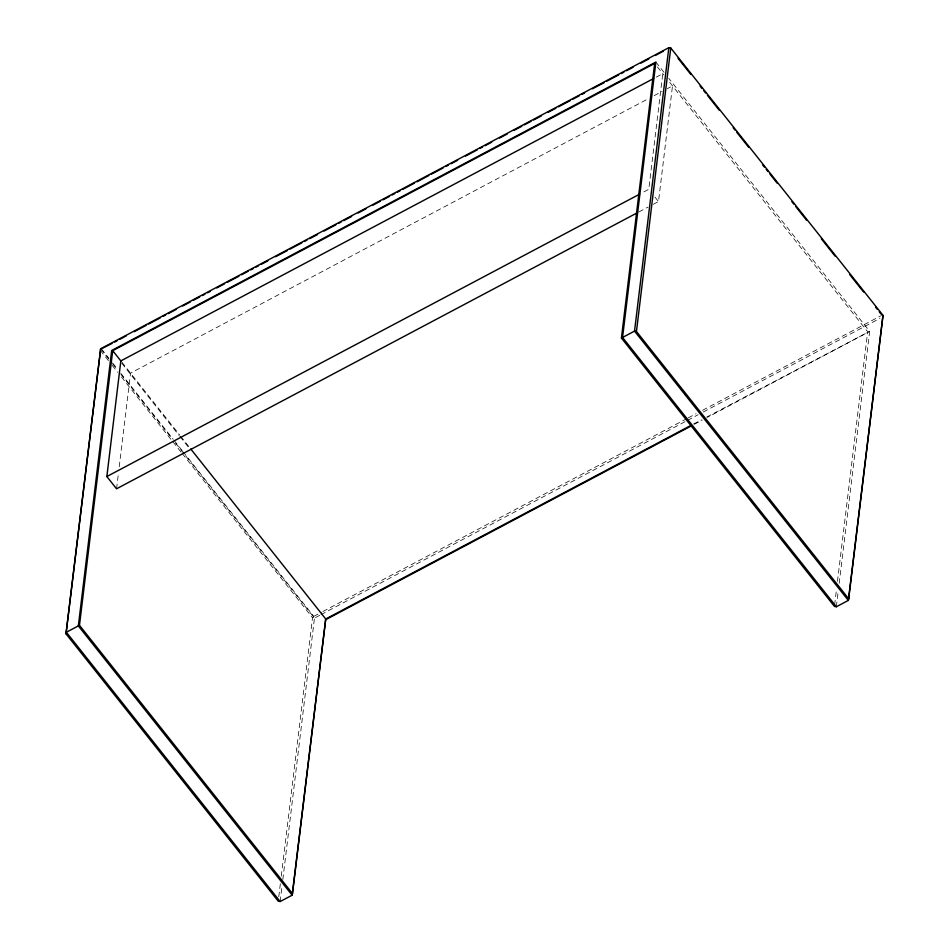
<?xml version="1.0" encoding="UTF-8"?>
<svg xmlns="http://www.w3.org/2000/svg" width="949" height="949" viewBox="0 0 949 949"><rect width="100%" height="100%" fill="white"/><g stroke="black" fill="none" stroke-linecap="round" stroke-linejoin="round"><path stroke-width="0.71" stroke-dasharray="4.75 3.56" d="M116.561 488.782L118.518 472.673M119.218 466.825L130.559 373.147L648.926 98.399M278.769 896.769L280.37 883.555M281.26 876.212L312.541 617.704L182.078 453.361M280.157 901.55L282.114 885.393M282.826 879.521L314.463 618.096L173.465 440.49M653.268 204.32L658.499 201.544L672.497 85.908L667.254 88.684M834.61 604.916L836.389 590.231M837.457 581.417L867.671 331.759L668.962 81.46M836.354 606.755L838.299 590.646M839.189 583.315L869.675 331.367L668.784 78.316M312.541 617.704L313.526 617.514L313.751 616.364L183.287 452.021M656.234 77.142L662.782 73.678L648.784 189.302L642.236 192.777M654.169 95.624L662.022 91.46M638.867 211.947L648.025 207.096M313.751 616.364L321.604 612.2M322.909 611.5L686.898 418.592M688.203 417.892L696.056 413.728M702.604 410.265L880.672 315.887M319.694 615.32L314.463 618.096L313.526 617.514M320.999 614.62L686.257 421.036M687.574 420.336L698.049 414.784M703.28 412.008L880.02 318.342M693.565 424.037L701.418 419.873M706.661 417.097L869.675 331.367L707.456 417.346M694.383 424.274L702.224 420.122M655.889 62.065L664.181 72.515M657.408 66.904L663.837 75.007M654.964 197.095L658.499 201.544M121.899 362.233L179.741 435.105M180.666 436.255L188.922 446.671M121.804 363.277L178.934 435.247M179.859 436.41L188.151 446.849M101.507 349.018L108.862 358.271M112.54 362.909L117.13 368.687M120.808 373.325L173.181 439.292M174.094 440.443L182.362 450.858M100.665 348.793L108.957 359.244M112.646 363.882L117.249 369.683M120.938 374.333L172.54 439.328M100.297 350.359L108.577 360.774M112.243 365.401L117.759 372.352M121.436 376.978L171.971 440.633M172.884 441.783L181.152 452.21"/><path stroke-width="1.42" d="M66.003 633.837L100.665 348.793L668.843 47.652L670.765 48.008L882.997 315.353L848.703 598.819L848.335 600.409L836.354 606.755L834.432 606.387L621.417 338.058L654.656 63.441L112.717 350.667L79.479 625.296L292.506 893.614L292.138 895.204L280.157 901.55L278.235 901.17L66.003 633.837L100.665 348.793M637.562 212.647L116.561 488.782L106.846 476.54L120.843 360.905L653.612 78.53M690.955 425.425L325.732 618.997L292.138 895.204L78.34 625.901L111.674 350.513L655.889 62.065L622.556 337.453L836.354 606.755M292.506 893.614L325.732 618.997L190.761 448.984M668.843 47.652L634.537 331.106L848.335 600.409L882.997 315.353M848.703 598.819L636.459 331.486L670.765 48.008M111.982 343.467L100.523 349.208M114.604 342.079L117.225 340.691M119.835 339.303L126.383 335.827M134.236 331.664L146.027 325.424M148.649 324.036L160.428 317.785M163.05 316.397L165.66 315.009M168.281 313.621L176.134 309.457M182.683 305.993L190.535 301.829M193.157 300.442L199.705 296.966M202.327 295.59L204.948 294.202M207.558 292.814L210.18 291.426M216.728 287.95L224.581 283.787M227.202 282.399L238.982 276.159M241.604 274.771L248.152 271.295M250.773 269.907L253.383 268.52M256.005 267.132L258.626 265.744M261.236 264.356L267.784 260.892M275.649 256.728L287.428 250.477M290.05 249.089L301.829 242.849M304.451 241.461L307.061 240.073M309.682 238.685L317.535 234.522M324.084 231.046L335.875 224.806M338.485 223.418L341.106 222.03M343.728 220.643L351.581 216.479M358.129 213.003L365.982 208.839M372.53 205.375L380.383 201.212M383.005 199.824L389.553 196.348M392.174 194.96L394.784 193.572M397.406 192.184L400.027 190.796M402.649 189.409L414.428 183.169M417.05 181.781L428.829 175.529M431.451 174.142L443.23 167.902M445.852 166.514L448.474 165.126M451.083 163.738L457.632 160.262M465.484 156.099L477.276 149.859M479.886 148.471L482.507 147.083M485.129 145.695L491.677 142.22M499.53 138.056L507.383 133.892M513.931 130.428L521.784 126.264M524.406 124.877L530.954 121.401M533.575 120.013L541.428 115.849M547.976 112.385L555.829 108.222M558.451 106.834L570.23 100.594M572.852 99.206L579.4 95.73M582.01 94.342L584.631 92.955M592.484 88.791L604.276 82.551M606.886 81.163L618.677 74.912M621.298 73.524L623.908 72.136M626.53 70.748L633.078 67.284M640.931 63.12L648.784 58.957M655.332 55.481L663.185 51.317M106.846 476.54L639.614 194.165M79.479 625.296L66.359 632.248L280.157 901.55M621.417 338.058L634.537 331.106L636.459 331.486M325.46 619.816L691.762 425.662M881.977 315.187L882.867 315.756M678.001 58.269L690.872 74.473M700.054 86.039L701.892 88.352M703.731 90.665L705.57 92.99M707.408 95.303L719.354 110.345M733.138 127.7L734.965 130.025M736.804 132.338L748.749 147.38M762.533 164.735L764.372 167.06M766.211 169.373L768.049 171.686M769.888 173.999L777.231 183.252M791.941 201.769L793.767 204.082M795.606 206.407L806.638 220.287M821.336 238.804L835.12 256.171M849.818 274.688L863.602 292.043M875.547 307.085L877.386 309.41M879.225 311.723L881.052 314.036M112.717 350.667L120.974 361.083"/></g></svg>
